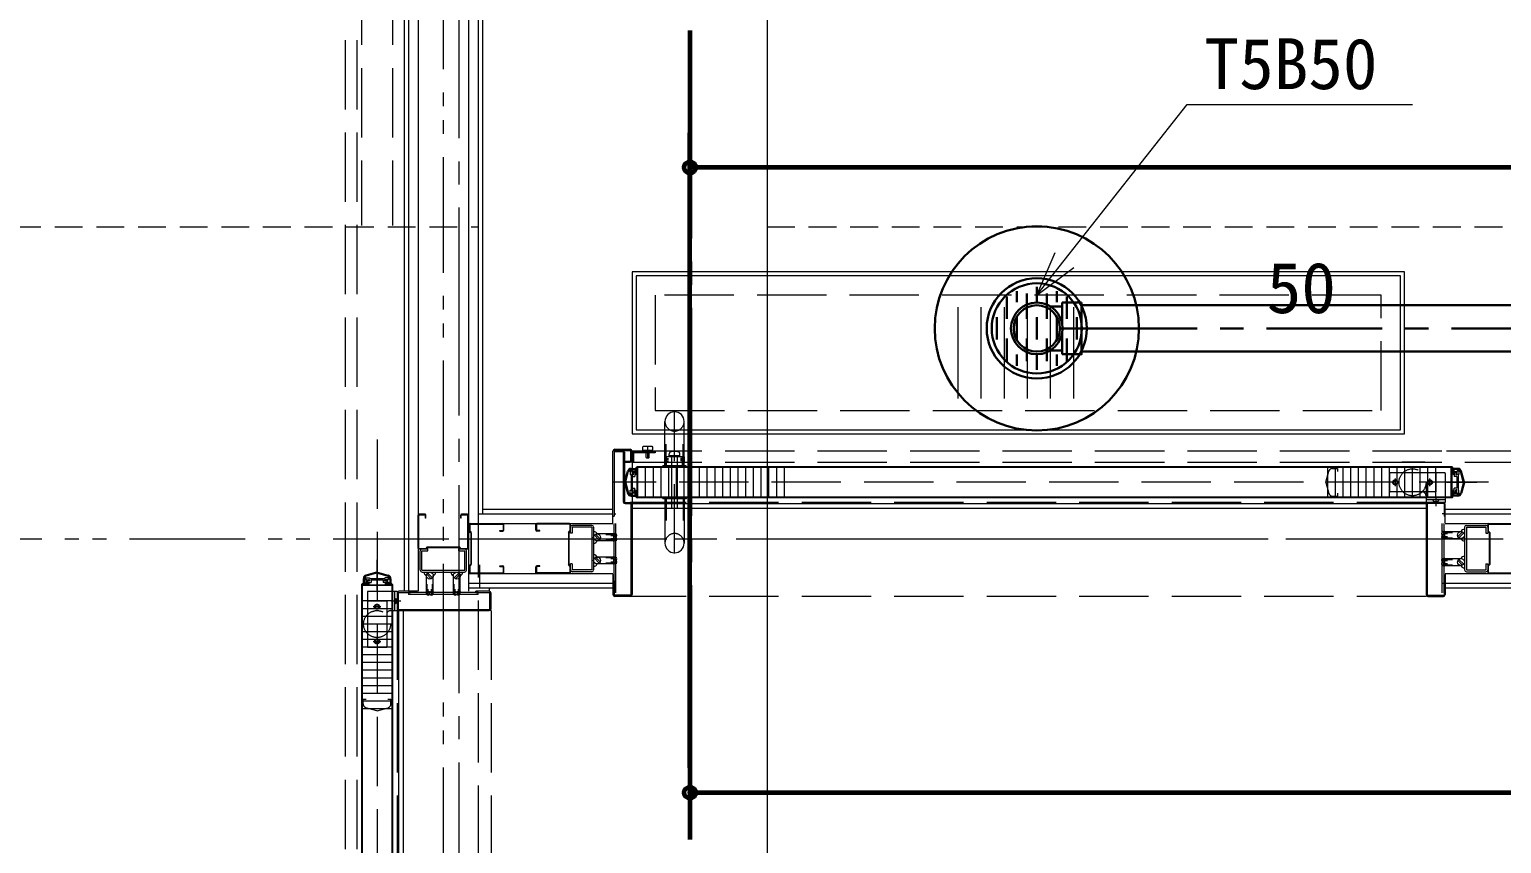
# Model space of a CAD drawing. Units: millimetres at full size, sheet at 1:30. Extents: x -16828 to 149130, y 47892 to 100313.
# Drawn here: x -672 to 1238, y 58050 to 59107 of the extents above; entities that cross this region are included whole.
import ezdxf
from ezdxf.enums import TextEntityAlignment as Align

# ---------------------------------------------------------------- set-up
doc = ezdxf.new("R2010")
doc.units = ezdxf.units.MM
doc.header["$LTSCALE"] = 30
doc.header["$PDMODE"] = 32
doc.header["$PDSIZE"] = 15
for name, pattern in [('CHAIN1', [8, 5, -1, 1, -1]), ('CHAIN2', [12, 9, -1, 1, -1]), ('DASHED1', [1.8, 1.2, -0.6]), ('DASHED3', [4, 3, -1]), ('DOUBLE_CHAIN1', [8.8, 5, -1, 0.6, -0.6, 0.6, -1])]:
    doc.linetypes.add(name, pattern=pattern)
for name, color, linetype, lineweight in [('0-0', 7, 'CHAIN2', 15), ('0-1', 7, 'Continuous', 15), ('2-2_間仕切り芯', 7, 'DOUBLE_CHAIN1', 15), ('2-3_間仕切り', 7, 'Continuous', 15), ('2-A_建具', 7, 'Continuous', 15), ('2-B_金物', 7, 'Continuous', 15), ('3-0_AIHO08-壁芯', 7, 'CHAIN2', 15), ('9-6_無題7', 7, 'Continuous', 15), ('9-9_配管－汚水１：硬質塩ビ管（ＤＶ）', 2, 'Continuous', 30), ('9-E_配管－給湯１：ＣＵＰ(Ｍ)', 1, 'Continuous', 60)]:
    doc.layers.add(name, color=color, linetype=linetype, lineweight=lineweight)
doc.styles.add('ＭＳ ゴシック', font='')
doc.styles.get('ＭＳ ゴシック').set_extended_font_data('MS Gothic')

msp = doc.modelspace()

# ---------------------------------------------------------------- linework, layer by layer
at = {"layer": '0-0', "color": 1, "lineweight": 60}
msp.add_line((184.96, 68105.86), (184.96, 49250.86), dxfattribs=at)
at = {"layer": '0-1'}
msp.add_line((284.96, 63275.86), (284.96, 55775.86), dxfattribs=at)
at = {"layer": '0-1', "linetype": 'DASHED3'}
msp.add_line((-90.04, 61365.86), (-90.04, 55775.86), dxfattribs=at)
at = {"layer": '0-1', "linetype": 'DASHED1'}
for p, q in [((-5715.04, 58850.86), (-90.04, 58850.86)), ((284.96, 58850.86), (6009.96, 58850.86))]:
    msp.add_line(p, q, dxfattribs=at)
at = {"layer": '2-2_間仕切り芯'}
for p, q in [((-135.04, 64749.43), (-135.04, 52246.44)), ((-806.1, 58445.86), (8457.24, 58445.86))]:
    msp.add_line(p, q, dxfattribs=at)
at = {"layer": '2-3_間仕切り'}
for p, q in [((-186.04, 59545.86), (-186.04, 58377.86)), ((-180.04, 59545.86), (-180.04, 58377.86)), ((-167.54, 59545.86), (-167.54, 58377.86)), ((-102.54, 59520.86), (-102.54, 58377.86)), ((-90.04, 59520.86), (-90.04, 58466.86)), ((-84.04, 59520.86), (-84.04, 58478.36)), ((-84.04, 58484.36), (84.96, 58484.36)), ((1164.96, 58484.36), (2089.96, 58484.36)), ((-102.54, 58465.86), (84.96, 58465.86)), ((-90.04, 58478.36), (84.96, 58478.36)), ((1164.96, 58478.36), (2089.96, 58478.36)), ((1164.96, 58465.86), (6472.46, 58465.86)), ((-102.54, 58400.86), (84.96, 58400.86)), ((-102.54, 58388.36), (84.96, 58388.36)), ((1164.96, 58400.86), (6472.46, 58400.86)), ((1164.96, 58388.36), (6651.46, 58388.36)), ((-102.54, 58382.36), (84.96, 58382.36)), ((1164.96, 58382.36), (6651.46, 58382.36))]:
    msp.add_line(p, q, dxfattribs=at)
at = {"layer": '2-A_建具', "linetype": 'DASHED3'}
for p, q in [((-262.04, 57323.36), (-262.04, 59302.86)), ((-247.04, 57323.36), (-247.04, 59302.86)), ((-241.04, 59296.96), (-241.04, 58852.86)), ((-201.04, 59296.96), (-201.04, 58852.86)), ((164.96, 58426.86), (164.96, 58611.86)), ((-221.04, 58575.13), (-221.04, 57297.86)), ((110.46, 58493.36), (110.46, 58560.36)), ((110.46, 58560.36), (2089.96, 58560.36)), ((123.46, 58565.16), (124.46, 58566.16)), ((123.46, 58565.16), (123.46, 58561.66)), ((123.96, 58561.16), (123.46, 58561.66)), ((123.96, 58561.16), (135.96, 58561.16)), ((124.46, 58566.16), (135.46, 58566.16)), ((124.96, 58561.16), (124.96, 58560.36)), ((127.96, 58551.56), (127.96, 58560.36)), ((129.96, 58566.16), (129.96, 58551.16)), ((131.96, 58551.56), (131.96, 58560.36)), ((134.96, 58561.16), (134.96, 58560.36)), ((135.46, 58566.16), (136.46, 58565.16)), ((135.96, 58561.16), (136.46, 58561.66)), ((136.46, 58565.16), (136.46, 58561.66)), ((153.96, 58540.86), (153.96, 58568.73)), ((175.96, 58540.86), (175.96, 58568.73)), ((109.96, 58556.76), (109.96, 58546.16)), ((111.56, 58546.16), (109.96, 58546.16)), ((110.46, 58545.36), (2089.96, 58545.36)), ((139.96, 58559.16), (112.36, 58559.16)), ((128.36, 58551.16), (127.96, 58551.56)), ((139.96, 58559.16), (139.96, 58557.56)), ((157.04, 58548.86), (151.86, 58548.86)), ((152.66, 58552.36), (152.46, 58552.36)), ((152.66, 58552.36), (152.66, 58545.36)), ((152.66, 58552.36), (154.66, 58550.36)), ((152.66, 58545.36), (154.66, 58547.36)), ((154.46, 58540.86), (154.46, 58551.36)), ((154.66, 58550.36), (157.04, 58550.36)), ((154.66, 58547.36), (157.04, 58547.36)), ((174.46, 58552.36), (155.46, 58552.36)), ((157.96, 58552.36), (157.96, 58556.02)), ((157.96, 58554.36), (171.96, 58554.36)), ((160.96, 58552.36), (160.96, 58485.65)), ((168.96, 58485.65), (168.96, 58552.36)), ((171.96, 58552.36), (171.96, 58556.02)), ((175.26, 58550.36), (172.88, 58550.36)), ((178.06, 58548.86), (172.88, 58548.86)), ((175.26, 58547.36), (172.88, 58547.36)), ((177.26, 58552.36), (175.26, 58550.36)), ((177.26, 58545.36), (175.26, 58547.36)), ((175.46, 58540.86), (175.46, 58551.36)), ((177.26, 58552.36), (177.46, 58552.36)), ((177.26, 58552.36), (177.26, 58545.36)), ((1009.96, 58519.64), (1013.93, 58533.72)), ((1018.74, 58537.36), (1024.96, 58537.36)), ((1024.96, 58537.36), (1024.96, 58533.36)), ((1163.96, 58531.86), (1092.46, 58531.86)), ((1092.46, 58531.86), (1092.46, 58506.86)), ((1099.96, 58524.36), (1099.96, 58514.36)), ((1138.36, 58539.36), (1108.96, 58539.36)), ((1144.96, 58514.36), (1144.96, 58524.36)), ((1152.46, 58531.86), (1152.46, 58506.86)), ((1164.96, 58530.86), (1164.96, 58499.36)), ((1340.9, 58519.36), (84.96, 58519.36)), ((1009.96, 58519.08), (1009.96, 58519.64)), ((1009.96, 58519.08), (1013.93, 58505)), ((1024.96, 58505.36), (1024.96, 58501.36)), ((1152.46, 58506.86), (1092.46, 58506.86)), ((1139.96, 58493.36), (107.56, 58493.36)), ((153.96, 58497.86), (153.96, 58470)), ((175.96, 58497.86), (175.96, 58470)), ((1018.74, 58501.36), (1024.96, 58501.36)), ((1148.21, 58496.56), (1150.21, 58494.56)), ((1150.21, 58493.36), (1150.21, 58494.56)), ((1150.21, 58494.56), (1154.71, 58494.56)), ((1152.46, 58500.86), (1152.46, 58488.36)), ((1156.71, 58496.56), (1154.71, 58494.56)), ((1154.71, 58493.36), (1154.71, 58494.56)), ((86.56, 58375.86), (86.56, 58478.36)), ((88.86, 58375.86), (88.86, 58478.36)), ((1161.06, 58375.86), (1161.06, 58478.36)), ((1163.36, 58375.86), (1163.36, 58478.36)), ((-233.54, 58376.86), (-233.54, 58305.36)), ((-232.54, 58377.86), (-201.04, 58377.86)), ((-198.24, 58369.61), (-196.24, 58367.61)), ((1139.96, 58371.36), (107.56, 58371.36)), ((-233.54, 58365.36), (-208.54, 58365.36)), ((-216.04, 58357.86), (-226.04, 58357.86)), ((-208.54, 58365.36), (-208.54, 58305.36)), ((-203.54, 58352.86), (-201.04, 58352.86)), ((-202.54, 58365.36), (-190.04, 58365.36)), ((-201.04, 58351.26), (-201.04, 58321.86)), ((-195.04, 58367.61), (-196.24, 58367.61)), ((-196.24, 58363.11), (-196.24, 58367.61)), ((-195.04, 58363.11), (-196.24, 58363.11)), ((-195.04, 58352.86), (-195.04, 57320.46)), ((-73.04, 58352.86), (-73.04, 57320.46)), ((-226.04, 58312.86), (-216.04, 58312.86)), ((-233.54, 58305.36), (-208.54, 58305.36)), ((-239.04, 58237.86), (-235.04, 58237.86)), ((-239.04, 58231.65), (-239.04, 58237.86)), ((-207.04, 58237.86), (-203.04, 58237.86)), ((-203.04, 58231.65), (-203.04, 58237.86)), ((-221.32, 58222.86), (-235.4, 58226.83)), ((-220.76, 58222.86), (-221.32, 58222.86)), ((-220.76, 58222.86), (-206.68, 58226.83))]:
    msp.add_line(p, q, dxfattribs=at)
at = {"layer": '2-A_建具'}
for p, q in [((152.46, 58540.86), (152.46, 58598.36)), ((177.46, 58540.86), (177.46, 58598.36)), ((84.96, 58466.86), (84.96, 58559.96)), ((86.56, 58560.76), (86.56, 58475.36)), ((86.56, 58560.76), (108.36, 58560.76)), ((87.36, 58562.36), (107.56, 58562.36)), ((87.56, 58560.76), (87.56, 58559.16)), ((108.36, 58546.96), (108.36, 58560.76)), ((109.96, 58547.76), (109.96, 58559.96)), ((1166.56, 58560.36), (1225.96, 58560.36)), ((87.56, 58559.16), (98.36, 58559.16)), ((98.36, 58559.16), (98.36, 58494.16)), ((99.96, 58558.36), (99.96, 58493.36)), ((99.96, 58546.96), (108.36, 58546.96)), ((99.96, 58545.36), (107.56, 58545.36)), ((179.96, 58540.86), (149.96, 58540.86)), ((149.96, 58539.36), (149.96, 58540.86)), ((179.96, 58539.36), (179.96, 58540.86)), ((1138.36, 58545.36), (1108.96, 58545.36)), ((100.03, 58519.9), (103.93, 58533.72)), ((101.59, 58519.9), (105.38, 58533.31)), ((107.46, 58535.86), (107.46, 58529.36)), ((107.46, 58529.36), (108.46, 58529.36)), ((108.46, 58529.36), (108.46, 58509.36)), ((108.74, 58537.36), (114.96, 58537.36)), ((108.96, 58535.86), (108.96, 58533.36)), ((108.96, 58533.36), (109.96, 58533.36)), ((109.96, 58533.36), (109.96, 58529.11)), ((109.96, 58529.11), (111.16, 58529.11)), ((109.96, 58527.11), (113.46, 58527.11)), ((109.96, 58527.11), (109.96, 58511.61)), ((113.61, 58533.36), (110.46, 58533.36)), ((110.96, 58536.16), (113.76, 58536.16)), ((111.16, 58531.61), (111.16, 58529.11)), ((111.66, 58532.11), (112.96, 58532.11)), ((113.46, 58531.61), (113.46, 58527.11)), ((113.61, 58532.36), (114.07, 58530.25)), ((113.76, 58536.16), (113.76, 58533.36)), ((113.76, 58533.36), (114.96, 58533.36)), ((114.56, 58529.86), (116.46, 58529.86)), ((114.6, 58532.52), (114.96, 58530.86)), ((114.96, 58537.36), (114.96, 58533.36)), ((114.96, 58530.86), (116.46, 58530.86)), ((115.36, 58531.86), (115.36, 58538.46)), ((115.36, 58531.86), (115.96, 58531.86)), ((115.96, 58531.86), (115.96, 58538.76)), ((1173.96, 58538.76), (115.96, 58538.76)), ((1173.66, 58539.36), (116.26, 58539.36)), ((116.46, 58538.61), (116.96, 58538.61)), ((116.46, 58508.86), (116.46, 58529.86)), ((117.46, 58499.96), (117.46, 58538.76)), ((127.46, 58499.96), (127.46, 58538.76)), ((137.46, 58499.96), (137.46, 58538.76)), ((147.46, 58499.96), (147.46, 58538.76)), ((179.96, 58539.36), (149.96, 58539.36)), ((157.46, 58499.96), (157.46, 58538.76)), ((167.46, 58499.96), (167.46, 58538.76)), ((177.46, 58499.96), (177.46, 58538.76)), ((187.46, 58499.96), (187.46, 58538.76)), ((197.46, 58499.96), (197.46, 58538.76)), ((207.46, 58499.96), (207.46, 58538.76)), ((217.46, 58499.96), (217.46, 58538.76)), ((227.46, 58499.96), (227.46, 58538.76)), ((237.46, 58499.96), (237.46, 58538.76)), ((247.46, 58499.96), (247.46, 58538.76)), ((257.46, 58499.96), (257.46, 58538.76)), ((267.46, 58499.96), (267.46, 58538.76)), ((277.46, 58499.96), (277.46, 58538.76)), ((287.46, 58499.96), (287.46, 58538.76)), ((297.46, 58499.96), (297.46, 58538.76)), ((307.46, 58499.96), (307.46, 58538.76)), ((1012.46, 58499.96), (1012.46, 58538.76)), ((1022.46, 58499.96), (1022.46, 58538.76)), ((1032.46, 58499.96), (1032.46, 58538.76)), ((1042.46, 58499.96), (1042.46, 58538.76)), ((1052.46, 58499.96), (1052.46, 58538.76)), ((1062.46, 58499.96), (1062.46, 58538.76)), ((1072.46, 58499.96), (1072.46, 58538.76)), ((1082.46, 58499.96), (1082.46, 58538.76)), ((1092.46, 58499.96), (1092.46, 58538.76)), ((1102.46, 58499.96), (1102.46, 58538.76)), ((1112.46, 58499.96), (1112.46, 58538.76)), ((1122.46, 58499.96), (1122.46, 58538.76)), ((1132.46, 58499.96), (1132.46, 58538.76)), ((1142.46, 58499.96), (1142.46, 58538.76)), ((1152.46, 58499.96), (1152.46, 58538.76)), ((1172.46, 58499.96), (1172.46, 58538.76)), ((1173.46, 58538.61), (1172.96, 58538.61)), ((1173.46, 58533.61), (1173.46, 58530.86)), ((1173.96, 58533.61), (1173.46, 58533.61)), ((1174.96, 58530.86), (1173.46, 58530.86)), ((1175.36, 58529.86), (1173.46, 58529.86)), ((1173.46, 58529.86), (1173.46, 58508.86)), ((1174.56, 58531.86), (1174.56, 58538.46)), ((1174.96, 58537.36), (1174.96, 58533.36)), ((1181.18, 58537.36), (1174.96, 58537.36)), ((1176.16, 58533.36), (1174.96, 58533.36)), ((1175.32, 58532.52), (1174.96, 58530.86)), ((1176.31, 58532.36), (1175.85, 58530.25)), ((1176.16, 58536.16), (1176.16, 58533.36)), ((1178.96, 58536.16), (1176.16, 58536.16)), ((1176.31, 58533.36), (1179.46, 58533.36)), ((1176.46, 58531.61), (1176.46, 58527.11)), ((1179.96, 58527.11), (1176.46, 58527.11)), ((1178.26, 58532.11), (1176.96, 58532.11)), ((1178.76, 58531.61), (1178.76, 58529.11)), ((1179.96, 58529.11), (1178.76, 58529.11)), ((1179.96, 58533.36), (1179.96, 58529.11)), ((1180.96, 58533.36), (1179.96, 58533.36)), ((1179.96, 58527.11), (1179.96, 58511.61)), ((1180.96, 58535.86), (1180.96, 58533.36)), ((1182.46, 58529.36), (1181.46, 58529.36)), ((1181.46, 58529.36), (1181.46, 58509.36)), ((1182.46, 58535.86), (1182.46, 58529.36)), ((1188.33, 58519.9), (1184.54, 58533.31)), ((1189.88, 58519.9), (1185.99, 58533.72)), ((100.03, 58518.82), (103.93, 58505)), ((101.59, 58518.82), (105.38, 58505.41)), ((107.46, 58509.36), (108.46, 58509.36)), ((107.46, 58502.86), (107.46, 58509.36)), ((108.96, 58502.86), (108.96, 58505.36)), ((109.96, 58511.61), (113.46, 58511.61)), ((109.96, 58509.61), (111.16, 58509.61)), ((113.61, 58505.36), (110.46, 58505.36)), ((110.96, 58502.56), (113.76, 58502.56)), ((111.16, 58507.11), (111.16, 58509.61)), ((111.66, 58506.61), (112.96, 58506.61)), ((113.46, 58507.11), (113.46, 58511.61)), ((113.61, 58506.36), (114.07, 58508.47)), ((113.76, 58505.36), (114.96, 58505.36)), ((113.76, 58502.56), (113.76, 58505.36)), ((114.56, 58508.86), (116.46, 58508.86)), ((114.6, 58506.2), (114.96, 58507.86)), ((114.96, 58507.86), (116.46, 58507.86)), ((114.96, 58501.36), (114.96, 58505.36)), ((115.36, 58506.86), (115.96, 58506.86)), ((115.36, 58500.26), (115.36, 58506.86)), ((115.96, 58499.96), (115.96, 58506.86)), ((115.96, 58505.11), (116.46, 58505.11)), ((116.46, 58505.11), (116.46, 58507.86)), ((1139.96, 58517.76), (1139.96, 58457.19)), ((1166.56, 58519.36), (1205.96, 58519.36)), ((1175.36, 58508.86), (1173.46, 58508.86)), ((1174.96, 58507.86), (1173.46, 58507.86)), ((1174.56, 58506.86), (1173.96, 58506.86)), ((1173.96, 58499.96), (1173.96, 58506.86)), ((1174.56, 58500.26), (1174.56, 58506.86)), ((1175.32, 58506.2), (1174.96, 58507.86)), ((1174.96, 58501.36), (1174.96, 58505.36)), ((1176.16, 58505.36), (1174.96, 58505.36)), ((1176.31, 58506.36), (1175.85, 58508.47)), ((1176.16, 58502.56), (1176.16, 58505.36)), ((1178.96, 58502.56), (1176.16, 58502.56)), ((1176.31, 58505.36), (1179.46, 58505.36)), ((1179.96, 58511.61), (1176.46, 58511.61)), ((1176.46, 58507.11), (1176.46, 58511.61)), ((1178.26, 58506.61), (1176.96, 58506.61)), ((1179.96, 58509.61), (1178.76, 58509.61)), ((1178.76, 58507.11), (1178.76, 58509.61)), ((1179.96, 58505.36), (1179.96, 58509.61)), ((1180.96, 58505.36), (1179.96, 58505.36)), ((1180.96, 58502.86), (1180.96, 58505.36)), ((1182.46, 58509.36), (1181.46, 58509.36)), ((1182.46, 58502.86), (1182.46, 58509.36)), ((1188.33, 58518.82), (1184.54, 58505.41)), ((1189.88, 58518.82), (1185.99, 58505)), ((99.96, 58493.36), (107.56, 58493.36)), ((100.76, 58491.76), (108.36, 58491.76)), ((108.36, 58491.76), (108.36, 58372.96)), ((108.74, 58501.36), (114.96, 58501.36)), ((1139.96, 58491.36), (109.96, 58491.36)), ((109.96, 58490.96), (109.96, 58373.76)), ((1139.96, 58485.36), (109.96, 58485.36)), ((1173.96, 58499.96), (115.96, 58499.96)), ((1173.66, 58499.36), (116.26, 58499.36)), ((116.46, 58500.11), (116.96, 58500.11)), ((149.96, 58499.36), (149.96, 58497.86)), ((179.96, 58499.36), (149.96, 58499.36)), ((179.96, 58497.86), (149.96, 58497.86)), ((152.46, 58497.86), (152.46, 58440.36)), ((177.46, 58497.86), (177.46, 58440.36)), ((179.96, 58499.36), (179.96, 58497.86)), ((1138.36, 58499.36), (1108.96, 58499.36)), ((1139.96, 58501.86), (1139.96, 58499.36)), ((1164.96, 58496.56), (1139.96, 58496.56)), ((1164.96, 58493.36), (1139.96, 58493.36)), ((1139.96, 58490.96), (1139.96, 58373.76)), ((1163.36, 58491.76), (1141.56, 58491.76)), ((1141.56, 58491.76), (1141.56, 58372.96)), ((1162.56, 58493.36), (1142.36, 58493.36)), ((1163.36, 58491.76), (1163.36, 58475.36)), ((1164.96, 58499.36), (1164.96, 58493.36)), ((1164.96, 58466.86), (1164.96, 58490.96)), ((1173.46, 58500.11), (1172.96, 58500.11)), ((1181.18, 58501.36), (1174.96, 58501.36)), ((-167.54, 58434.06), (-167.54, 58476.66)), ((-166.74, 58477.06), (-158.34, 58477.06)), ((-166.74, 58433.66), (-166.74, 58477.06)), ((-158.74, 58477.86), (-166.34, 58477.86)), ((-158.34, 58472.86), (-158.34, 58477.06)), ((-157.54, 58472.86), (-158.34, 58472.86)), ((-157.54, 58472.86), (-157.54, 58476.66)), ((-112.54, 58472.86), (-112.54, 58476.66)), ((-111.74, 58472.86), (-112.54, 58472.86)), ((-111.74, 58472.86), (-111.74, 58477.06)), ((-111.74, 58477.06), (-103.34, 58477.06)), ((-103.74, 58477.86), (-111.34, 58477.86)), ((-103.34, 58433.66), (-103.34, 58477.06)), ((-102.54, 58434.06), (-102.54, 58476.66)), ((-101.54, 58456.36), (-101.54, 58464.66)), ((-100.74, 58464.76), (-100.74, 58456.32)), ((-100.44, 58465.06), (-57.64, 58465.06)), ((-100.34, 58465.86), (-57.74, 58465.86)), ((-57.34, 58464.76), (-57.34, 58456.96)), ((-56.54, 58457.06), (-56.54, 58464.66)), ((-15.04, 58457.06), (-15.04, 58464.66)), ((-14.24, 58465.06), (-14.24, 58456.66)), ((29.16, 58465.06), (-14.24, 58465.06)), ((28.76, 58465.86), (-13.84, 58465.86)), ((29.16, 58465.06), (29.16, 58456.19)), ((29.96, 58453.36), (29.96, 58464.66)), ((84.96, 58475.36), (86.56, 58475.36)), ((86.56, 58478.36), (88.86, 58478.36)), ((1163.36, 58478.36), (1161.06, 58478.36)), ((1164.96, 58475.36), (1163.36, 58475.36)), ((1219.96, 58464.66), (1219.96, 58453.36)), ((1220.76, 58465.06), (1264.16, 58465.06)), ((1220.76, 58465.06), (1220.76, 58456.19)), ((1221.16, 58465.86), (1263.76, 58465.86)), ((-99.63, 58453.95), (-101.19, 58455.51)), ((-99.09, 58454.54), (-100.65, 58456.1)), ((-99.54, 58453.74), (-99.54, 58412.99)), ((-98.74, 58453.7), (-98.74, 58413.03)), ((-61.54, 58456.66), (-57.64, 58456.66)), ((-61.54, 58455.86), (-61.54, 58456.66)), ((-61.54, 58455.86), (-57.74, 58455.86)), ((-10.04, 58456.66), (-14.24, 58456.66)), ((-10.04, 58455.86), (-13.84, 58455.86)), ((-10.04, 58455.86), (-10.04, 58456.66)), ((27.16, 58454.19), (29.16, 58456.19)), ((27.16, 58454.19), (27.16, 58412.53)), ((27.96, 58453.86), (29.61, 58455.51)), ((27.96, 58453.86), (27.96, 58412.86)), ((32.26, 58453.36), (29.96, 58453.36)), ((57.66, 58461.06), (32.26, 58461.06)), ((32.26, 58461.06), (32.26, 58453.36)), ((57.56, 58463.36), (32.36, 58463.36)), ((57.66, 58461.06), (57.66, 58405.66)), ((59.96, 58460.96), (59.96, 58405.76)), ((60.99, 58450.73), (67.33, 58444.39)), ((62.41, 58452.14), (68.55, 58446)), ((88.46, 58452.36), (64.46, 58452.36)), ((87.3, 58451.36), (75.76, 58451.36)), ((86.97, 58449.86), (82.2, 58449.86)), ((89.95, 58445.86), (82.2, 58445.86)), ((1159.97, 58448.86), (1167.72, 58448.86)), ((1160.3, 58447.36), (1174.16, 58447.36)), ((1161.46, 58455.36), (1185.46, 58455.36)), ((1161.46, 58446.36), (1185.46, 58446.36)), ((1162.61, 58454.36), (1174.16, 58454.36)), ((1162.95, 58452.86), (1167.72, 58452.86)), ((1187.33, 58454.96), (1181.36, 58449)), ((1188.93, 58453.73), (1182.59, 58447.39)), ((1189.96, 58460.96), (1189.96, 58405.76)), ((1192.26, 58461.06), (1217.66, 58461.06)), ((1192.26, 58461.06), (1192.26, 58405.66)), ((1192.36, 58463.36), (1217.56, 58463.36)), ((1217.66, 58461.06), (1217.66, 58453.36)), ((1217.66, 58453.36), (1219.96, 58453.36)), ((1221.96, 58453.86), (1220.31, 58455.51)), ((1222.76, 58454.19), (1220.76, 58456.19)), ((1221.96, 58453.86), (1221.96, 58412.86)), ((1222.76, 58454.19), (1222.76, 58412.53)), ((-166.74, 58433.66), (-157.87, 58433.66)), ((-166.34, 58432.86), (-155.04, 58432.86)), ((-165.04, 58405.26), (-165.04, 58430.46)), ((-162.74, 58405.16), (-162.74, 58430.56)), ((-162.74, 58430.56), (-155.04, 58430.56)), ((-155.87, 58435.66), (-157.87, 58433.66)), ((-155.54, 58434.86), (-157.19, 58433.21)), ((-155.87, 58435.66), (-114.21, 58435.66)), ((-155.54, 58434.86), (-114.54, 58434.86)), ((-155.04, 58430.56), (-155.04, 58432.86)), ((-115.04, 58430.56), (-115.04, 58432.86)), ((-115.04, 58432.86), (-103.74, 58432.86)), ((-115.04, 58430.56), (-107.34, 58430.56)), ((-112.89, 58433.21), (-114.54, 58434.86)), ((-112.21, 58433.66), (-114.21, 58435.66)), ((-112.21, 58433.66), (-103.34, 58433.66)), ((-107.34, 58405.16), (-107.34, 58430.56)), ((-105.04, 58405.26), (-105.04, 58430.46)), ((88.46, 58443.36), (64.46, 58443.36)), ((89.61, 58444.36), (75.76, 58444.36)), ((-221.04, 58379.46), (-221.04, 58418.86)), ((-101.54, 58402.06), (-101.54, 58410.36)), ((-101.19, 58411.21), (-99.63, 58412.77)), ((-100.74, 58410.41), (-100.74, 58401.96)), ((-100.65, 58410.62), (-99.09, 58412.18)), ((-88.04, 58412.36), (-88.04, 58381.36)), ((-61.54, 58410.86), (-57.74, 58410.86)), ((-61.54, 58410.06), (-61.54, 58410.86)), ((-61.54, 58410.06), (-57.64, 58410.06)), ((-57.34, 58409.76), (-57.34, 58401.96)), ((-56.54, 58402.06), (-56.54, 58409.66)), ((-15.04, 58402.06), (-15.04, 58409.66)), ((-10.04, 58410.06), (-14.24, 58410.06)), ((-14.24, 58410.06), (-14.24, 58401.66)), ((-10.04, 58410.86), (-13.84, 58410.86)), ((-10.04, 58410.06), (-10.04, 58410.86)), ((29.16, 58410.53), (27.16, 58412.53)), ((29.61, 58411.21), (27.96, 58412.86)), ((29.16, 58410.53), (29.16, 58401.66)), ((29.96, 58402.06), (29.96, 58413.36)), ((32.26, 58413.36), (29.96, 58413.36)), ((32.26, 58413.36), (32.26, 58405.66)), ((60.99, 58420.73), (67.33, 58414.39)), ((62.41, 58422.14), (68.55, 58416)), ((88.46, 58422.36), (64.46, 58422.36)), ((88.46, 58413.36), (64.46, 58413.36)), ((87.3, 58421.36), (75.76, 58421.36)), ((89.61, 58414.36), (75.76, 58414.36)), ((86.97, 58419.86), (82.2, 58419.86)), ((89.95, 58415.86), (82.2, 58415.86)), ((1159.97, 58417.86), (1167.72, 58417.86)), ((1160.3, 58419.36), (1174.16, 58419.36)), ((1161.46, 58420.36), (1185.46, 58420.36)), ((1161.46, 58411.36), (1185.46, 58411.36)), ((1162.61, 58412.36), (1174.16, 58412.36)), ((1162.95, 58413.86), (1167.72, 58413.86)), ((1187.33, 58411.77), (1181.36, 58417.73)), ((1188.93, 58412.99), (1182.59, 58419.33)), ((1217.66, 58413.36), (1219.96, 58413.36)), ((1217.66, 58413.36), (1217.66, 58405.66)), ((1219.96, 58413.36), (1219.96, 58402.06)), ((1220.31, 58411.21), (1221.96, 58412.86)), ((1220.76, 58410.53), (1222.76, 58412.53)), ((1220.76, 58410.53), (1220.76, 58401.66)), ((-239.04, 58394.08), (-239.04, 58387.86)), ((-237.84, 58391.86), (-237.84, 58389.06)), ((-237.84, 58389.06), (-235.04, 58389.06)), ((-237.54, 58395.36), (-231.04, 58395.36)), ((-237.54, 58393.86), (-235.04, 58393.86)), ((-221.58, 58402.79), (-235.4, 58398.89)), ((-235.04, 58393.86), (-235.04, 58392.86)), ((-235.04, 58392.86), (-230.79, 58392.86)), ((-235.04, 58389.21), (-235.04, 58392.36)), ((-235.04, 58389.06), (-235.04, 58387.86)), ((-221.58, 58401.23), (-234.99, 58397.44)), ((-234.2, 58388.22), (-232.54, 58387.86)), ((-234.04, 58389.21), (-231.93, 58388.75)), ((-233.79, 58391.16), (-233.79, 58389.86)), ((-233.29, 58391.66), (-230.79, 58391.66)), ((-233.29, 58389.36), (-228.79, 58389.36)), ((-231.54, 58388.26), (-231.54, 58386.36)), ((-231.04, 58395.36), (-231.04, 58394.36)), ((-231.04, 58394.36), (-211.04, 58394.36)), ((-230.79, 58392.86), (-230.79, 58391.66)), ((-228.79, 58392.86), (-228.79, 58389.36)), ((-228.79, 58392.86), (-213.29, 58392.86)), ((-220.5, 58402.79), (-206.68, 58398.89)), ((-220.5, 58401.23), (-207.09, 58397.44)), ((-213.29, 58392.86), (-213.29, 58389.36)), ((-208.79, 58389.36), (-213.29, 58389.36)), ((-207.04, 58392.86), (-211.29, 58392.86)), ((-211.29, 58392.86), (-211.29, 58391.66)), ((-208.79, 58391.66), (-211.29, 58391.66)), ((-211.04, 58395.36), (-211.04, 58394.36)), ((-204.54, 58395.36), (-211.04, 58395.36)), ((-210.54, 58388.26), (-210.54, 58386.36)), ((-208.04, 58389.21), (-210.15, 58388.75)), ((-207.88, 58388.22), (-209.54, 58387.86)), ((-208.29, 58391.16), (-208.29, 58389.86)), ((-204.54, 58393.86), (-207.04, 58393.86)), ((-207.04, 58393.86), (-207.04, 58392.86)), ((-207.04, 58389.21), (-207.04, 58392.36)), ((-207.04, 58389.06), (-207.04, 58387.86)), ((-204.24, 58389.06), (-207.04, 58389.06)), ((-204.24, 58391.86), (-204.24, 58389.06)), ((-203.04, 58394.08), (-203.04, 58387.86)), ((-162.74, 58405.16), (-107.34, 58405.16)), ((-162.64, 58402.86), (-107.44, 58402.86)), ((-157.04, 58374.36), (-157.04, 58398.36)), ((-156.64, 58400.23), (-150.67, 58394.27)), ((-155.41, 58401.83), (-149.07, 58395.49)), ((-148.04, 58374.36), (-148.04, 58398.36)), ((-122.04, 58374.36), (-122.04, 58398.36)), ((-114.67, 58401.83), (-121.01, 58395.49)), ((-113.45, 58400.23), (-119.41, 58394.27)), ((-113.04, 58374.36), (-113.04, 58398.36)), ((-100.44, 58401.66), (-57.64, 58401.66)), ((-100.34, 58400.86), (-57.74, 58400.86)), ((29.16, 58401.66), (-14.24, 58401.66)), ((28.76, 58400.86), (-13.84, 58400.86)), ((57.66, 58405.66), (32.26, 58405.66)), ((57.56, 58403.36), (32.36, 58403.36)), ((84.96, 58399.86), (84.96, 58373.76)), ((86.56, 58391.36), (84.96, 58391.36)), ((86.56, 58391.36), (86.56, 58372.96)), ((88.86, 58388.36), (86.56, 58388.36)), ((1161.06, 58388.36), (1163.36, 58388.36)), ((1163.36, 58391.36), (1164.96, 58391.36)), ((1163.36, 58391.36), (1163.36, 58372.96)), ((1164.96, 58399.86), (1164.96, 58373.76)), ((1192.26, 58405.66), (1217.66, 58405.66)), ((1192.36, 58403.36), (1217.56, 58403.36)), ((1220.76, 58401.66), (1264.16, 58401.66)), ((1221.16, 58400.86), (1263.76, 58400.86)), ((-241.04, 58386.56), (-241.04, 57329.16)), ((-240.44, 58386.86), (-240.44, 57328.86)), ((-201.64, 58385.36), (-240.44, 58385.36)), ((-240.29, 58386.36), (-240.29, 58385.86)), ((-233.54, 58387.46), (-240.14, 58387.46)), ((-239.04, 58387.86), (-235.04, 58387.86)), ((-235.29, 58386.86), (-235.29, 58386.36)), ((-235.29, 58386.36), (-232.54, 58386.36)), ((-232.54, 58387.86), (-232.54, 58386.36)), ((-231.54, 58386.36), (-210.54, 58386.36)), ((-209.54, 58387.86), (-209.54, 58386.36)), ((-208.54, 58387.46), (-208.54, 58386.86)), ((-201.94, 58387.46), (-208.54, 58387.46)), ((-201.64, 58386.86), (-208.54, 58386.86)), ((-203.04, 58387.86), (-207.04, 58387.86)), ((-201.79, 58386.36), (-201.79, 58385.86)), ((-201.64, 58386.86), (-201.64, 57328.86)), ((-201.04, 58386.56), (-201.04, 57329.16)), ((-201.04, 58377.86), (-195.04, 58377.86)), ((-198.24, 58377.86), (-198.24, 58352.86)), ((-195.04, 58377.86), (-195.04, 58352.86)), ((-195.04, 58375.46), (-195.04, 58355.26)), ((-193.44, 58376.26), (-177.04, 58376.26)), ((-193.44, 58376.26), (-193.44, 58354.46)), ((-168.54, 58377.86), (-192.64, 58377.86)), ((-180.04, 58376.26), (-180.04, 58373.96)), ((-90.04, 58376.26), (-180.04, 58376.26)), ((-90.04, 58373.96), (-180.04, 58373.96)), ((-177.04, 58377.86), (-177.04, 58376.26)), ((-156.04, 58375.52), (-156.04, 58387.06)), ((-154.54, 58375.85), (-154.54, 58380.62)), ((-150.54, 58372.87), (-150.54, 58380.62)), ((-149.04, 58373.21), (-149.04, 58387.06)), ((-121.04, 58373.21), (-121.04, 58387.06)), ((-119.54, 58372.87), (-119.54, 58380.62)), ((-115.54, 58375.85), (-115.54, 58380.62)), ((-114.04, 58375.52), (-114.04, 58387.06)), ((-75.44, 58377.86), (-93.04, 58377.86)), ((-93.04, 58376.26), (-93.04, 58377.86)), ((-93.04, 58376.26), (-74.64, 58376.26)), ((-90.04, 58373.96), (-90.04, 58376.26)), ((-75.06, 58378.21), (-75.06, 58380.99)), ((-74.64, 58354.46), (-74.64, 58376.26)), ((-73.04, 58355.26), (-73.04, 58375.46)), ((108.36, 58372.96), (86.56, 58372.96)), ((107.56, 58371.36), (87.36, 58371.36)), ((1141.56, 58372.96), (1163.36, 58372.96)), ((1142.36, 58371.36), (1162.56, 58371.36)), ((-241.04, 58351.26), (-241.04, 58321.86)), ((-201.64, 58365.36), (-240.44, 58365.36)), ((-201.64, 58355.36), (-240.44, 58355.36)), ((-201.04, 58352.86), (-195.04, 58352.86)), ((-198.24, 58361.11), (-196.24, 58363.11)), ((-195.04, 58351.26), (-195.04, 58321.86)), ((-193.44, 58354.46), (-74.64, 58354.46)), ((-193.04, 58352.86), (-193.04, 57322.86)), ((-192.64, 58352.86), (-75.44, 58352.86)), ((-187.04, 58352.86), (-187.04, 57322.86)), ((-201.64, 58345.36), (-240.44, 58345.36)), ((-201.64, 58335.36), (-240.44, 58335.36)), ((-201.64, 58325.36), (-240.44, 58325.36)), ((-201.64, 58315.36), (-240.44, 58315.36)), ((-201.64, 58305.36), (-240.44, 58305.36)), ((-201.64, 58295.36), (-240.44, 58295.36)), ((-201.64, 58285.36), (-240.44, 58285.36)), ((-201.64, 58275.36), (-240.44, 58275.36)), ((-201.64, 58265.36), (-240.44, 58265.36)), ((-201.64, 58255.36), (-240.44, 58255.36)), ((-201.64, 58245.36), (-240.44, 58245.36)), ((-201.64, 58235.36), (-240.44, 58235.36)), ((-201.64, 58225.36), (-240.44, 58225.36))]:
    msp.add_line(p, q, dxfattribs=at)
at = {"layer": '2-A_建具', "linetype": 'DASHED3'}
for points in [[(139.96, 58557.56), (111.56, 58557.56), (111.56, 58546.16)], [(128.36, 58551.16), (131.56, 58551.16), (131.96, 58551.56)]]:
    msp.add_lwpolyline(points, dxfattribs=at)
at = {"layer": '2-A_建具'}
for points in [[(107.46, 58535.86), (109.96, 58535.86), (110.96, 58536.16)], [(110.96, 58530.86), (110.96, 58532.36), (113.61, 58532.36)], [(115.96, 58533.61), (116.46, 58533.61), (116.46, 58530.86)], [(1174.56, 58531.86), (1173.96, 58531.86), (1173.96, 58538.76)], [(1178.96, 58530.86), (1178.96, 58532.36), (1176.31, 58532.36)], [(1182.46, 58535.86), (1179.96, 58535.86), (1178.96, 58536.16)], [(107.46, 58502.86), (109.96, 58502.86), (110.96, 58502.56)], [(108.96, 58505.36), (109.96, 58505.36), (109.96, 58509.61)], [(110.96, 58507.86), (110.96, 58506.36), (113.61, 58506.36)], [(117.46, 58519.66), (117.16, 58519.36), (117.46, 58519.06)], [(1172.46, 58519.06), (1172.76, 58519.36), (1172.46, 58519.66)], [(1173.96, 58505.11), (1173.46, 58505.11), (1173.46, 58507.86)], [(1178.96, 58507.86), (1178.96, 58506.36), (1176.31, 58506.36)], [(1182.46, 58502.86), (1179.96, 58502.86), (1178.96, 58502.56)], [(-237.54, 58395.36), (-237.54, 58392.86), (-237.84, 58391.86)], [(-232.54, 58391.86), (-234.04, 58391.86), (-234.04, 58389.21)], [(-209.54, 58391.86), (-208.04, 58391.86), (-208.04, 58389.21)], [(-204.54, 58395.36), (-204.54, 58392.86), (-204.24, 58391.86)], [(-233.54, 58387.46), (-233.54, 58386.86), (-240.44, 58386.86)], [(-220.74, 58385.36), (-221.04, 58385.66), (-221.34, 58385.36)], [(-206.79, 58386.86), (-206.79, 58386.36), (-209.54, 58386.36)]]:
    msp.add_lwpolyline(points, dxfattribs=at)
at = {"layer": '2-A_建具', "linetype": 'DASHED3'}
for centre, radius in [((1099.96, 58519.36), 3.25), ((1099.96, 58519.36), 3), ((1099.96, 58519.36), 2.5), ((1122.46, 58519.36), 17.5), ((1144.96, 58519.36), 3.25), ((1144.96, 58519.36), 3), ((1144.96, 58519.36), 2.5), ((-221.04, 58335.36), 17.5), ((-221.04, 58357.86), 3.25), ((-221.04, 58357.86), 3), ((-221.04, 58357.86), 2.5), ((-221.04, 58312.86), 3.25), ((-221.04, 58312.86), 3), ((-221.04, 58312.86), 2.5)]:
    msp.add_circle(centre, radius, dxfattribs=at)
at = {"layer": '2-A_建具'}
for centre in [(64.46, 58447.86), (1185.46, 58450.86), (64.46, 58417.86), (1185.46, 58415.86), (-152.54, 58398.36), (-117.54, 58398.36)]:
    msp.add_circle(centre, 4.5, dxfattribs=at)
for centre, radius, start, end in [((164.96, 58598.36), 12.5, 0, 180), ((87.36, 58559.96), 2.4, 90, 180), ((97.56, 58558.36), 2.4, 0, 90), ((107.56, 58559.96), 2.4, 0, 90), ((107.56, 58547.76), 2.4, 270, 0), ((108.74, 58532.36), 5, 90, 164.24546), ((108.74, 58532.36), 3.5, 111.53229, 164.24546), ((110.46, 58532.86), 0.5, 90, 180), ((110.46, 58530.86), 0.5, 180, 270), ((110.46, 58530.86), 0.5, 270, 0), ((111.66, 58531.61), 0.5, 90, 180), ((112.96, 58531.61), 0.5, 0, 90), ((113.61, 58532.36), 1, 9.21899, 90), ((114.56, 58530.36), 0.5, 192.33073, 270), ((116.26, 58538.46), 0.9, 90, 180), ((116.46, 58538.11), 0.5, 89.99996, 180.00004), ((116.96, 58538.11), 0.5, 359.99996, 90.00004), ((1172.96, 58538.11), 0.5, 89.99996, 180.00004), ((1173.46, 58538.11), 0.5, 359.99996, 90.00004), ((1173.66, 58538.46), 0.9, 0, 90), ((1176.31, 58532.36), 1, 90, 170.78101), ((1175.36, 58530.36), 0.5, 270, 347.66927), ((1176.96, 58531.61), 0.5, 90, 180), ((1178.26, 58531.61), 0.5, 0, 90), ((1179.46, 58530.86), 0.5, 180, 270), ((1179.46, 58532.86), 0.5, 0, 90), ((1179.46, 58530.86), 0.5, 270, 0), ((1181.18, 58532.36), 5, 15.75454, 90), ((1181.18, 58532.36), 3.5, 15.75454, 68.46771), ((101.96, 58519.36), 2, 164.24546, 195.75454), ((103.52, 58519.36), 2, 164.24546, 195.75454), ((108.74, 58506.36), 5, 195.75454, 270), ((108.74, 58506.36), 3.5, 195.75454, 248.46771), ((110.46, 58507.86), 0.5, 90, 180), ((110.46, 58505.86), 0.5, 180, 270), ((110.46, 58507.86), 0.5, 0, 90), ((111.66, 58507.11), 0.5, 180, 270), ((112.96, 58507.11), 0.5, 270, 0), ((113.61, 58506.36), 1, 270, 350.78101), ((114.56, 58508.36), 0.5, 90, 167.66927), ((1176.31, 58506.36), 1, 189.21899, 270), ((1175.36, 58508.36), 0.5, 12.33073, 90), ((1176.96, 58507.11), 0.5, 180, 270), ((1178.26, 58507.11), 0.5, 270, 0), ((1179.46, 58507.86), 0.5, 90, 180), ((1179.46, 58507.86), 0.5, 0, 90), ((1179.46, 58505.86), 0.5, 270, 0), ((1181.18, 58506.36), 5, 270, 344.24546), ((1181.18, 58506.36), 3.5, 291.53229, 344.24546), ((1186.4, 58519.36), 2, 344.24546, 15.75454), ((1187.96, 58519.36), 2, 344.24546, 15.75454), ((100.76, 58494.16), 2.4, 180, 270), ((107.56, 58490.96), 2.4, 0, 90), ((116.26, 58500.26), 0.9, 180, 270), ((116.46, 58500.61), 0.5, 179.99996, 270.00004), ((116.96, 58500.61), 0.5, 269.99996, 0.00004), ((1142.36, 58490.96), 2.4, 90, 180), ((1162.56, 58490.96), 2.4, 0, 90), ((1172.96, 58500.61), 0.5, 179.99996, 270.00004), ((1173.46, 58500.61), 0.5, 269.99996, 0.00004), ((1173.66, 58500.26), 0.9, 270, 0), ((-166.34, 58476.66), 1.2, 90, 180), ((-158.74, 58476.66), 1.2, 0, 90), ((-111.34, 58476.66), 1.2, 90, 180), ((-103.74, 58476.66), 1.2, 0, 90), ((-100.34, 58464.66), 1.2, 90, 180), ((-100.44, 58464.76), 0.3, 90, 180), ((-57.74, 58464.66), 1.2, 0, 90), ((-57.64, 58464.76), 0.3, 0, 90), ((-13.84, 58464.66), 1.2, 90, 180), ((28.76, 58464.66), 1.2, 0, 90), ((1221.16, 58464.66), 1.2, 90, 180), ((-100.34, 58456.36), 1.2, 180, 225), ((-100.44, 58456.32), 0.3, 180, 225), ((-99.84, 58453.74), 0.3, 0, 45), ((-99.94, 58453.7), 1.2, 0, 45), ((-57.74, 58457.06), 1.2, 270, 0), ((-57.64, 58456.96), 0.3, 270, 0), ((-13.84, 58457.06), 1.2, 180, 270), ((28.76, 58456.36), 1.2, 315, 0), ((32.36, 58460.96), 2.4, 90, 180), ((57.56, 58460.96), 2.4, 0, 90), ((60.53, 58451.32), 4.02, 14.9838, 98.17994), ((86.56, 58452.36), 1, 90, 244.15807), ((86.56, 58450.56), 1, 90, 244.15807), ((86.56, 58448.76), 1, 90, 244.15807), ((86.56, 58446.96), 1, 90, 244.15807), ((86.56, 58445.16), 1, 90, 244.15807), ((89.4, 58450.11), 2.44, 112.61986, 247.38014), ((87.52, 58450.11), 2.44, 292.61986, 67.38014), ((87.52, 58445.61), 2.44, 292.61986, 67.38014), ((1162.4, 58453.11), 2.44, 112.61986, 247.38014), ((1162.4, 58448.61), 2.44, 112.61986, 247.38014), ((1160.52, 58453.11), 2.44, 292.61986, 67.38014), ((1163.36, 58455.36), 1, 295.84193, 90), ((1163.36, 58453.56), 1, 295.84193, 90), ((1163.36, 58451.76), 1, 295.84193, 90), ((1163.36, 58449.96), 1, 295.84193, 90), ((1163.36, 58448.16), 1, 295.84193, 90), ((1163.36, 58446.36), 1, 270, 90), ((1189.39, 58454.32), 4.02, 81.82006, 165.0162), ((1189.39, 58447.4), 4.02, 194.9838, 278.17994), ((1192.36, 58460.96), 2.4, 90, 180), ((1217.56, 58460.96), 2.4, 0, 90), ((1221.16, 58456.36), 1.2, 180, 225), ((-166.34, 58434.06), 1.2, 180, 270), ((-162.64, 58430.46), 2.4, 90, 180), ((-158.04, 58434.06), 1.2, 270, 315), ((-112.04, 58434.06), 1.2, 225, 270), ((-107.44, 58430.46), 2.4, 0, 90), ((-103.74, 58434.06), 1.2, 270, 0), ((60.53, 58444.4), 4.02, 261.82006, 345.0162), ((86.56, 58443.36), 1, 90, 270), ((164.96, 58440.36), 12.5, 180, 0), ((-100.34, 58410.36), 1.2, 135, 180), ((-100.44, 58410.41), 0.3, 135, 180), ((-99.84, 58412.99), 0.3, 315, 0), ((-99.94, 58413.03), 1.2, 315, 0), ((-57.74, 58409.66), 1.2, 0, 90), ((-57.64, 58409.76), 0.3, 0, 90), ((-13.84, 58409.66), 1.2, 90, 180), ((28.76, 58410.36), 1.2, 0, 45), ((60.53, 58421.32), 4.02, 14.9838, 98.17994), ((60.53, 58414.4), 4.02, 261.82006, 345.0162), ((86.56, 58422.36), 1, 90, 244.15807), ((86.56, 58420.56), 1, 90, 244.15807), ((86.56, 58418.76), 1, 90, 244.15807), ((86.56, 58416.96), 1, 90, 244.15807), ((86.56, 58415.16), 1, 90, 244.15807), ((86.56, 58413.36), 1, 90, 270), ((89.4, 58420.11), 2.44, 112.61986, 247.38014), ((87.52, 58420.11), 2.44, 292.61986, 67.38014), ((87.52, 58415.61), 2.44, 292.61986, 67.38014), ((1162.4, 58418.11), 2.44, 112.61986, 247.38014), ((1162.4, 58413.61), 2.44, 112.61986, 247.38014), ((1160.52, 58413.61), 2.44, 292.61986, 67.38014), ((1163.36, 58420.36), 1, 270, 90), ((1163.36, 58418.56), 1, 270, 64.15807), ((1163.36, 58416.76), 1, 270, 64.15807), ((1163.36, 58414.96), 1, 270, 64.15807), ((1163.36, 58413.16), 1, 270, 64.15807), ((1163.36, 58411.36), 1, 270, 64.15807), ((1189.39, 58419.32), 4.02, 81.82006, 165.0162), ((1189.39, 58412.4), 4.02, 194.9838, 278.17994), ((1221.16, 58410.36), 1.2, 135, 180), ((-234.04, 58394.08), 5, 105.75454, 180), ((-234.04, 58394.08), 3.5, 105.75454, 158.46771), ((-234.54, 58392.36), 0.5, 90, 180), ((-234.04, 58389.21), 1, 180, 260.78101), ((-233.29, 58391.16), 0.5, 90, 180), ((-233.29, 58389.86), 0.5, 180, 270), ((-232.54, 58392.36), 0.5, 0, 90), ((-232.54, 58392.36), 0.5, 270, 0), ((-232.04, 58388.26), 0.5, 0, 77.66927), ((-221.04, 58400.86), 2, 74.24546, 105.75454), ((-221.04, 58399.3), 2, 74.24546, 105.75454), ((-210.04, 58388.26), 0.5, 102.33073, 180), ((-209.54, 58392.36), 0.5, 90, 180), ((-209.54, 58392.36), 0.5, 180, 270), ((-208.79, 58391.16), 0.5, 0, 90), ((-208.79, 58389.86), 0.5, 270, 0), ((-208.04, 58389.21), 1, 279.21899, 0), ((-207.54, 58392.36), 0.5, 0, 90), ((-208.04, 58394.08), 3.5, 21.53229, 74.24546), ((-208.04, 58394.08), 5, 0, 74.24546), ((-162.64, 58405.26), 2.4, 180, 270), ((-156, 58402.29), 4.02, 171.82006, 255.0162), ((-149.08, 58402.29), 4.02, 284.9838, 8.17994), ((-121, 58402.29), 4.02, 171.82006, 255.0162), ((-114.08, 58402.29), 4.02, 284.9838, 8.17994), ((-107.44, 58405.26), 2.4, 270, 0), ((-100.34, 58402.06), 1.2, 180, 270), ((-100.44, 58401.96), 0.3, 180, 270), ((-57.74, 58402.06), 1.2, 270, 0), ((-57.64, 58401.96), 0.3, 270, 0), ((-13.84, 58402.06), 1.2, 180, 270), ((28.76, 58402.06), 1.2, 270, 0), ((32.36, 58405.76), 2.4, 180, 270), ((57.56, 58405.76), 2.4, 270, 0), ((1192.36, 58405.76), 2.4, 180, 270), ((1217.56, 58405.76), 2.4, 270, 0), ((1221.16, 58402.06), 1.2, 180, 270), ((-240.14, 58386.56), 0.9, 90, 180), ((-239.79, 58386.36), 0.5, 89.99996, 180.00004), ((-239.79, 58385.86), 0.5, 179.99996, 270.00004), ((-202.29, 58386.36), 0.5, 359.99996, 90.00004), ((-202.29, 58385.86), 0.5, 269.99996, 0.00004), ((-201.94, 58386.56), 0.9, 0, 90), ((-192.64, 58375.46), 2.4, 90, 180), ((-157.04, 58376.26), 1, 25.84193, 180), ((-154.79, 58373.42), 2.44, 22.61986, 157.38014), ((-154.79, 58375.3), 2.44, 202.61986, 337.38014), ((-155.24, 58376.26), 1, 25.84193, 180), ((-153.44, 58376.26), 1, 25.84193, 180), ((-151.64, 58376.26), 1, 25.84193, 180), ((-150.29, 58375.3), 2.44, 202.61986, 337.38014), ((-149.84, 58376.26), 1, 25.84193, 180), ((-148.04, 58376.26), 1, 0, 180), ((-122.04, 58376.26), 1, 0, 180), ((-119.79, 58375.3), 2.44, 202.61986, 337.38014), ((-120.24, 58376.26), 1, 0, 154.15807), ((-118.44, 58376.26), 1, 0, 154.15807), ((-116.64, 58376.26), 1, 0, 154.15807), ((-115.29, 58373.42), 2.44, 22.61986, 157.38014), ((-115.29, 58375.3), 2.44, 202.61986, 337.38014), ((-114.84, 58376.26), 1, 0, 154.15807), ((-113.04, 58376.26), 1, 0, 154.15807), ((-75.44, 58375.46), 2.4, 0, 90), ((-74.31, 58380.99), 0.75, 116.3878, 180), ((-74.31, 58378.21), 0.75, 180, 243.6122), ((87.36, 58373.76), 2.4, 180, 270), ((107.56, 58373.76), 2.4, 270, 0), ((1142.36, 58373.76), 2.4, 180, 270), ((1162.56, 58373.76), 2.4, 270, 0), ((-192.64, 58355.26), 2.4, 180, 270), ((-75.44, 58355.26), 2.4, 270, 0)]:
    msp.add_arc(centre, radius, start, end, dxfattribs=at)
at = {"layer": '2-A_建具', "linetype": 'DASHED3'}
for centre, radius, start, end in [((164.96, 58598.36), 12.5, 180, 0), ((112.36, 58556.76), 2.4, 90, 180), ((162.37, 58548.86), 10.51, 160.54484, 199.45516), ((155.46, 58551.36), 1, 90, 180), ((160.96, 58556.02), 3, 105.46601, 180), ((164.96, 58541.56), 18, 74.53399, 105.46601), ((168.96, 58556.02), 3, 0, 74.53399), ((174.46, 58551.36), 1, 0, 90), ((167.55, 58548.86), 10.51, 340.54484, 19.45516), ((1018.74, 58532.36), 5, 90, 164.24546), ((1093.46, 58530.86), 1, 90, 180), ((1163.96, 58530.86), 1, 0, 90), ((1018.74, 58506.36), 5, 195.75454, 270), ((1093.46, 58507.86), 1, 180, 270), ((1134.96, 58501.86), 5, 0, 90), ((164.96, 58440.36), 12.5, 0, 180), ((-232.54, 58376.86), 1, 90, 180), ((-203.54, 58347.86), 5, 90, 180), ((-232.54, 58306.36), 1, 180, 270), ((-209.54, 58306.36), 1, 270, 0), ((-234.04, 58231.65), 5, 180, 254.24546), ((-208.04, 58231.65), 5, 285.75454, 0)]:
    msp.add_arc(centre, radius, start, end, dxfattribs=at)
at = {"layer": '2-B_金物'}
for p, q in [((109.96, 58792.36), (109.96, 58582.36)), ((1111.96, 58792.36), (109.96, 58792.36)), ((1111.96, 58582.36), (1111.96, 58792.36)), ((114.96, 58787.36), (114.96, 58587.36)), ((1106.96, 58787.36), (114.96, 58787.36)), ((1106.96, 58587.36), (1106.96, 58787.36)), ((532.89, 58627.92), (532.89, 58746.8)), ((562.89, 58627.92), (562.89, 58746.8)), ((592.89, 58627.92), (592.89, 58746.8)), ((622.89, 58627.92), (622.89, 58746.8)), ((652.89, 58627.92), (652.89, 58746.8)), ((682.89, 58627.92), (682.89, 58746.8)), ((109.96, 58582.36), (1111.96, 58582.36)), ((114.96, 58587.36), (1106.96, 58587.36))]:
    msp.add_line(p, q, dxfattribs=at)
at = {"layer": '2-B_金物', "linetype": 'DASHED3'}
for p, q in [((139.96, 58762.36), (139.96, 58612.36)), ((1081.96, 58762.36), (139.96, 58762.36)), ((1081.96, 58612.36), (1081.96, 58762.36)), ((139.96, 58612.36), (1081.96, 58612.36))]:
    msp.add_line(p, q, dxfattribs=at)
at = {"layer": '3-0_AIHO08-壁芯'}
for p, q in [((-115.04, 63195.86), (-115.04, 57245.86)), ((-115.04, 58445.86), (7984.96, 58445.86))]:
    msp.add_line(p, q, dxfattribs=at)
at = {"layer": '9-6_無題7'}
for p, q in [((634.96, 58762.36), (830.04, 59009.89)), ((830.04, 59009.89), (1122.54, 59009.89)), ((634.96, 58762.36), (658.64, 58817.49)), ((634.96, 58762.36), (683.03, 58798.27))]:
    msp.add_line(p, q, dxfattribs=at)
at = {"layer": '9-6_無題7', "color": 2, "lineweight": 30}
for p, q in [((634.96, 58753.01), (634.96, 58773.01)), ((595.96, 58760.72), (595.96, 58731.47)), ((608.96, 58753.01), (608.96, 58767.65)), ((621.96, 58764.26), (621.96, 58731.47)), ((621.96, 58754.13), (621.96, 58757.86)), ((647.96, 58764.26), (647.96, 58731.47)), ((647.96, 58754.13), (647.96, 58757.86)), ((660.96, 58753.01), (660.96, 58767.65)), ((673.96, 58760.72), (673.96, 58731.47)), ((582.96, 58733.76), (582.96, 58704.51)), ((608.96, 58733.76), (608.96, 58704.51)), ((634.96, 58733.76), (634.96, 58704.51)), ((660.96, 58733.76), (660.96, 58704.51)), ((686.96, 58733.76), (686.96, 58704.51)), ((595.96, 58705.82), (595.96, 58676.57)), ((621.96, 58705.82), (621.96, 58676.57)), ((647.96, 58705.82), (647.96, 58676.57)), ((673.96, 58705.82), (673.96, 58676.57)), ((608.96, 58685.26), (608.96, 58670.62)), ((621.96, 58684.13), (621.96, 58680.4)), ((634.96, 58685.26), (634.96, 58665.26)), ((647.96, 58684.13), (647.96, 58680.4)), ((660.96, 58685.26), (660.96, 58670.62))]:
    msp.add_line(p, q, dxfattribs=at)
for radius in [132.5, 65, 58.5]:
    msp.add_circle((634.96, 58719.13), radius, dxfattribs=at)
at = {"layer": '9-9_配管－汚水１：硬質塩ビ管（ＤＶ）'}
for p, q in [((667.96, 58752.63), (692.96, 58752.63)), ((667.96, 58752.63), (667.96, 58724.9)), ((667.96, 58747.63), (652.57, 58747.63)), ((2575.96, 58749.13), (692.96, 58749.13)), ((667.96, 58685.63), (667.96, 58713.37)), ((667.96, 58690.63), (652.57, 58690.63)), ((692.96, 58689.13), (2575.96, 58689.13))]:
    msp.add_line(p, q, dxfattribs=at)
at = {"layer": '9-9_配管－汚水１：硬質塩ビ管（ＤＶ）', "linetype": 'CHAIN1'}
for q in [(664.96, 58719.13), (2575.96, 58719.13)]:
    msp.add_line((692.96, 58719.13), q, dxfattribs=at)
at = {"layer": '9-9_配管－汚水１：硬質塩ビ管（ＤＶ）'}
msp.add_lwpolyline([(692.96, 58752.63), (692.96, 58685.63), (667.96, 58685.63)], dxfattribs=at)
msp.add_circle((634.96, 58719.13), 30, dxfattribs=at)
for start, end in [(90, 180), (270, 90), (180, 270)]:
    msp.add_arc((634.96, 58719.13), 33.5, start, end, dxfattribs=at)
at = {"layer": '9-E_配管－給湯１：ＣＵＰ(Ｍ)'}
for p, q in [((184.96, 58148.98), (184.96, 58973.06)), ((2464.96, 58928.06), (184.96, 58928.06)), ((184.96, 58264.39), (184.96, 58071.56)), ((184.96, 58116.56), (2614.96, 58116.56))]:
    msp.add_line(p, q, dxfattribs=at)
for p in [(184.96, 58928.06), (184.96, 58116.56)]:
    msp.add_point(p, dxfattribs=at)

# ---------------------------------------------------------------- texts
at = {"layer": '9-6_無題7', "style": 'ＭＳ ゴシック'}
msp.add_text('T5B50', height=65.98, dxfattribs=at).set_placement((852.54, 59009.89), align=Align.BOTTOM_LEFT)
at = {"layer": '9-9_配管－汚水１：硬質塩ビ管（ＤＶ）', "color": 7, "style": 'ＭＳ ゴシック'}
msp.add_text('50', height=65.98, dxfattribs=at).set_placement((933.28, 58719.13), align=Align.BOTTOM_LEFT)

doc.saveas('drawing.dxf')
